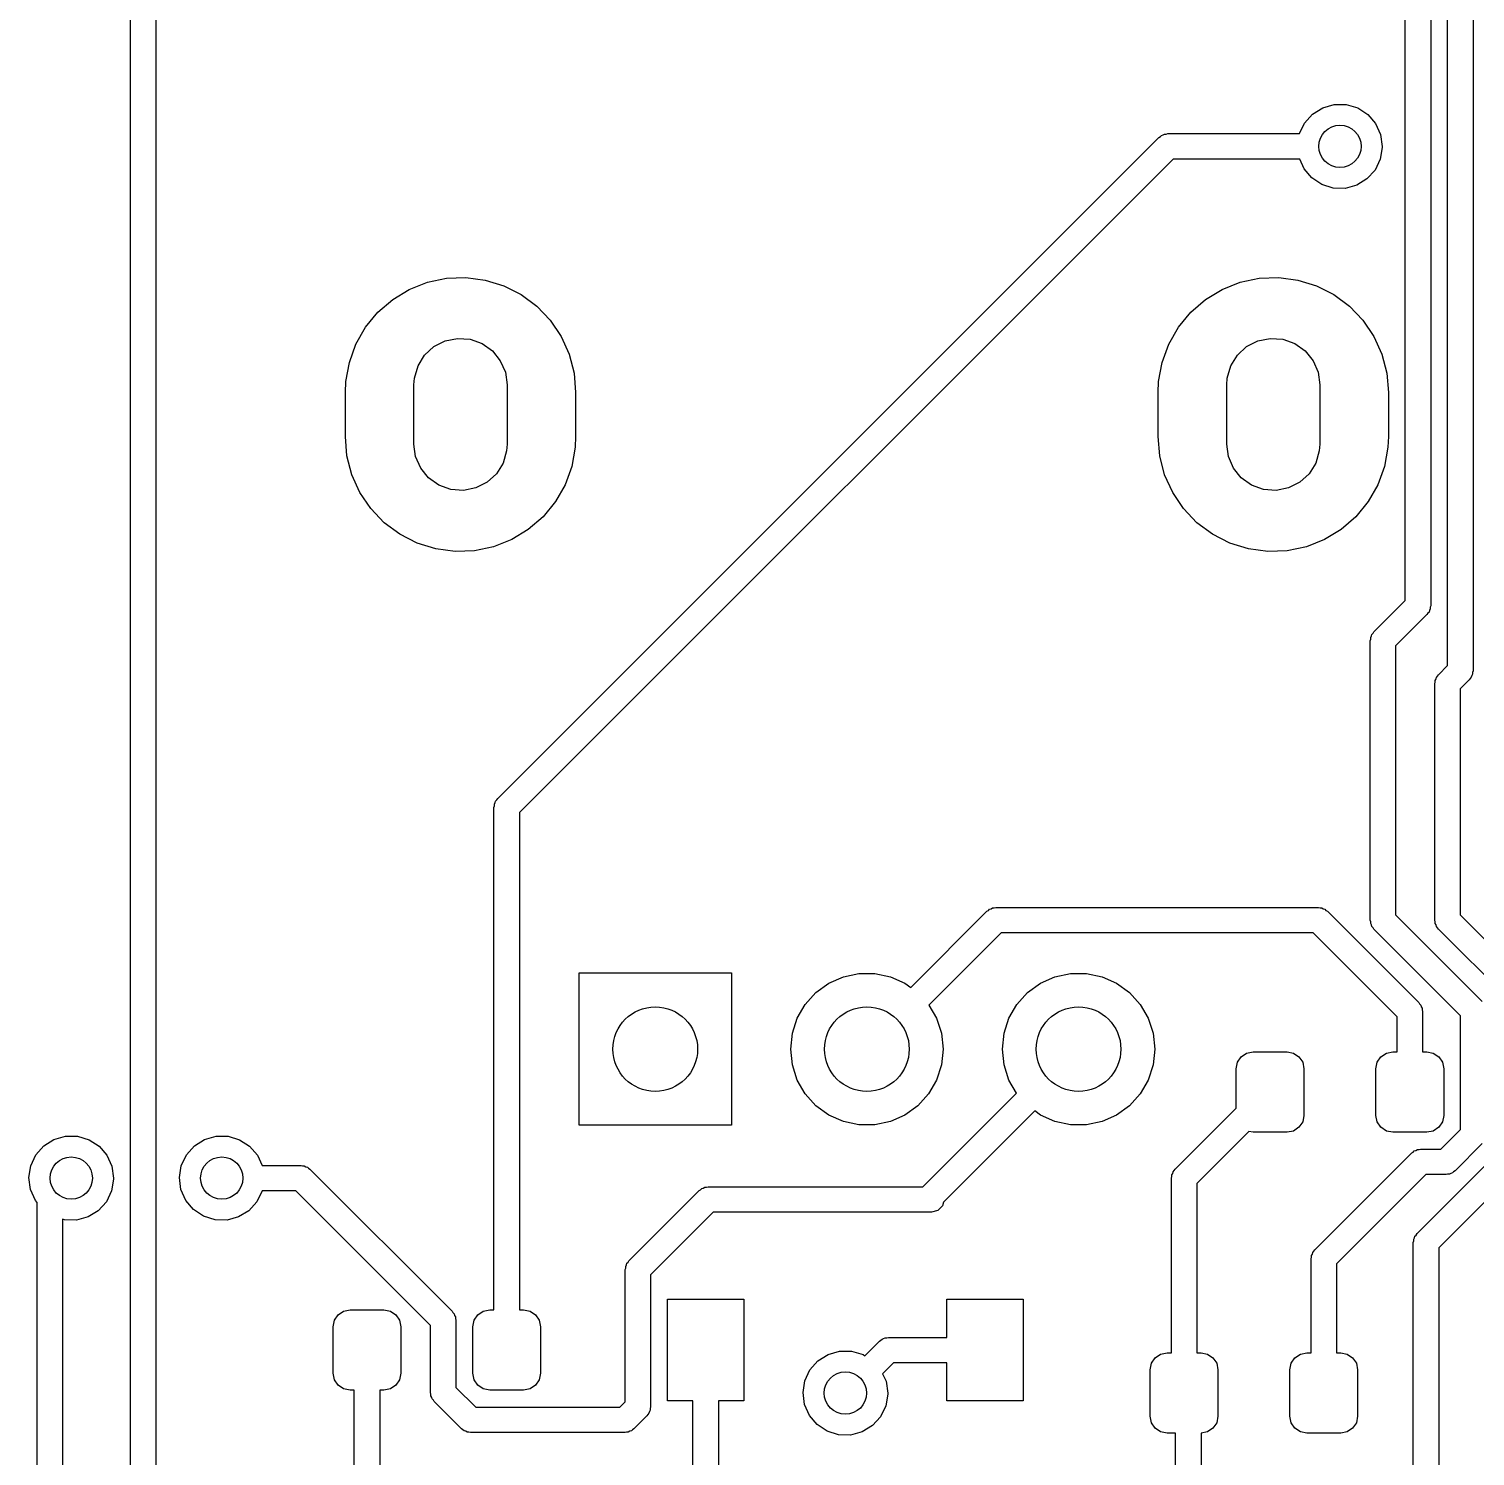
# Model space of a CAD drawing. Extents: x 123.2 to 169.8, y -142.4 to -48.3.
# Drawn here: x 123.2 to 140.28, y -112 to -95.13 of the extents above; entities that cross this region are included whole.
import ezdxf

# ---------------------------------------------------------------- set-up
doc = ezdxf.new("R2010")
doc.units = 0
doc.layers.add('BLACK', color=7, linetype='CONTINUOUS')

msp = doc.modelspace()

# ---------------------------------------------------------------- linework, layer by layer
at = {"layer": 'BLACK', "linetype": 'CONTINUOUS'}
for p, q in [((139.456, -101.886), (139.456, -85.438)), ((139.756, -85.5001), (139.756, -101.948)), ((124.397, -125.944), (124.397, -86.5096)), ((124.697, -86.51), (124.697, -125.882)), ((139.956, -102.656), (139.956, -91.5425)), ((140.256, -91.6046), (140.256, -102.718)), ((138.266, -96.2455), (138.36, -96.1392)), ((138.36, -96.1392), (138.48, -96.0636)), ((138.48, -96.0636), (138.616, -96.0246)), ((138.616, -96.0246), (138.758, -96.0255)), ((138.758, -96.0255), (138.894, -96.0661)), ((138.894, -96.0661), (139.013, -96.1432)), ((139.013, -96.1432), (139.105, -96.2506)), ((138.208, -96.37), (138.266, -96.2455)), ((139.105, -96.2506), (139.164, -96.3797)), ((128.735, -104.225), (136.546, -96.4139)), ((136.546, -96.4139), (136.563, -96.4041)), ((136.563, -96.4041), (136.577, -96.3901)), ((136.577, -96.3901), (136.596, -96.385)), ((136.596, -96.385), (136.613, -96.3751)), ((136.613, -96.3751), (136.633, -96.3751)), ((136.633, -96.3751), (136.652, -96.37)), ((136.652, -96.37), (138.208, -96.37)), ((139.164, -96.3797), (139.184, -96.52)), ((136.714, -96.67), (128.991, -104.393)), ((138.209, -96.67), (136.714, -96.67)), ((138.26, -96.7842), (138.209, -96.67)), ((139.16, -96.672), (139.099, -96.7996)), ((139.184, -96.5322), (139.16, -96.672)), ((139.184, -96.52), (139.184, -96.5322)), ((138.351, -96.8927), (138.26, -96.7842)), ((139.099, -96.7996), (139.003, -96.9047)), ((138.469, -96.9713), (138.351, -96.8927)), ((138.604, -97.0136), (138.469, -96.9713)), ((138.746, -97.0162), (138.604, -97.0136)), ((138.883, -96.9789), (138.746, -97.0162)), ((139.003, -96.9047), (138.883, -96.9789)), ((127.495, -98.3291), (127.691, -98.2098)), ((127.691, -98.2098), (127.905, -98.1254)), ((127.905, -98.1254), (128.13, -98.0781)), ((128.13, -98.0781), (128.36, -98.0695)), ((128.36, -98.0695), (128.588, -98.0997)), ((128.588, -98.0997), (128.808, -98.1679)), ((128.808, -98.1679), (129.013, -98.2721)), ((137.095, -98.3291), (137.291, -98.2098)), ((137.291, -98.2098), (137.505, -98.1254)), ((137.505, -98.1254), (137.73, -98.0781)), ((137.73, -98.0781), (137.96, -98.0695)), ((137.96, -98.0695), (138.188, -98.0997)), ((138.188, -98.0997), (138.408, -98.1679)), ((138.408, -98.1679), (138.613, -98.2721)), ((127.321, -98.4799), (127.495, -98.3291)), ((129.013, -98.2721), (129.197, -98.4094)), ((136.921, -98.4799), (137.095, -98.3291)), ((138.613, -98.2721), (138.797, -98.4094)), ((127.175, -98.6577), (127.321, -98.4799)), ((129.197, -98.4094), (129.356, -98.5758)), ((136.775, -98.6577), (136.921, -98.4799)), ((138.797, -98.4094), (138.956, -98.5758)), ((127.061, -98.8575), (127.175, -98.6577)), ((129.356, -98.5758), (129.484, -98.7666)), ((136.661, -98.8575), (136.775, -98.6577)), ((138.956, -98.5758), (139.084, -98.7666)), ((126.983, -99.0737), (127.061, -98.8575)), ((127.872, -98.9874), (127.982, -98.8864)), ((127.982, -98.8864), (128.115, -98.8186)), ((128.115, -98.8186), (128.261, -98.7891)), ((128.261, -98.7891), (128.41, -98.8)), ((128.41, -98.8), (128.551, -98.8506)), ((128.551, -98.8506), (128.673, -98.9371)), ((129.484, -98.7666), (129.579, -98.9763)), ((136.583, -99.0737), (136.661, -98.8575)), ((137.472, -98.9874), (137.582, -98.8864)), ((137.582, -98.8864), (137.715, -98.8186)), ((137.715, -98.8186), (137.861, -98.7891)), ((137.861, -98.7891), (138.01, -98.8)), ((138.01, -98.8), (138.151, -98.8506)), ((138.151, -98.8506), (138.273, -98.9371)), ((139.084, -98.7666), (139.179, -98.9763)), ((126.942, -99.3), (126.983, -99.0737)), ((127.794, -99.1143), (127.872, -98.9874)), ((128.673, -98.9371), (128.766, -99.0531)), ((128.766, -99.0531), (128.826, -99.1901)), ((129.579, -98.9763), (129.637, -99.1989)), ((136.542, -99.3), (136.583, -99.0737)), ((137.394, -99.1143), (137.472, -98.9874)), ((138.273, -98.9371), (138.366, -99.0531)), ((138.366, -99.0531), (138.426, -99.1901)), ((139.179, -98.9763), (139.237, -99.1989)), ((127.752, -99.2577), (127.794, -99.1143)), ((128.826, -99.1901), (128.846, -99.338)), ((129.637, -99.1989), (129.656, -99.428)), ((137.352, -99.2577), (137.394, -99.1143)), ((138.426, -99.1901), (138.446, -99.338)), ((139.237, -99.1989), (139.256, -99.428)), ((126.936, -99.428), (126.942, -99.3)), ((127.746, -99.338), (127.752, -99.2577)), ((127.746, -100.038), (127.746, -99.338)), ((128.846, -99.338), (128.846, -100.038)), ((136.536, -99.428), (136.542, -99.3)), ((137.346, -99.338), (137.352, -99.2577)), ((137.346, -100.038), (137.346, -99.338)), ((138.446, -99.338), (138.446, -100.038)), ((126.936, -99.948), (126.936, -99.428)), ((129.656, -99.428), (129.656, -99.948)), ((136.536, -99.948), (136.536, -99.428)), ((139.256, -99.428), (139.256, -99.948)), ((126.955, -100.177), (126.936, -99.948)), ((127.766, -100.186), (127.746, -100.038)), ((128.846, -100.038), (128.84, -100.118)), ((129.65, -100.076), (129.609, -100.302)), ((129.656, -99.948), (129.65, -100.076)), ((136.555, -100.177), (136.536, -99.948)), ((137.366, -100.186), (137.346, -100.038)), ((138.446, -100.038), (138.44, -100.118)), ((139.25, -100.076), (139.209, -100.302)), ((139.256, -99.948), (139.25, -100.076)), ((127.013, -100.4), (126.955, -100.177)), ((127.826, -100.323), (127.766, -100.186)), ((128.798, -100.262), (128.72, -100.389)), ((128.84, -100.118), (128.798, -100.262)), ((136.613, -100.4), (136.555, -100.177)), ((137.426, -100.323), (137.366, -100.186)), ((138.398, -100.262), (138.32, -100.389)), ((138.44, -100.118), (138.398, -100.262)), ((127.108, -100.609), (127.013, -100.4)), ((127.919, -100.439), (127.826, -100.323)), ((128.041, -100.525), (127.919, -100.439)), ((128.72, -100.389), (128.61, -100.49)), ((129.609, -100.302), (129.531, -100.518)), ((136.708, -100.609), (136.613, -100.4)), ((137.519, -100.439), (137.426, -100.323)), ((137.641, -100.525), (137.519, -100.439)), ((138.32, -100.389), (138.21, -100.49)), ((139.209, -100.302), (139.131, -100.518)), ((127.236, -100.8), (127.108, -100.609)), ((128.182, -100.576), (128.041, -100.525)), ((128.331, -100.587), (128.182, -100.576)), ((128.477, -100.557), (128.331, -100.587)), ((128.61, -100.49), (128.477, -100.557)), ((129.531, -100.518), (129.417, -100.718)), ((136.836, -100.8), (136.708, -100.609)), ((137.782, -100.576), (137.641, -100.525)), ((137.931, -100.587), (137.782, -100.576)), ((138.077, -100.557), (137.931, -100.587)), ((138.21, -100.49), (138.077, -100.557)), ((139.131, -100.518), (139.017, -100.718)), ((129.417, -100.718), (129.271, -100.896)), ((139.017, -100.718), (138.871, -100.896)), ((127.395, -100.967), (127.236, -100.8)), ((129.271, -100.896), (129.097, -101.047)), ((136.995, -100.967), (136.836, -100.8)), ((138.871, -100.896), (138.697, -101.047)), ((127.579, -101.104), (127.395, -100.967)), ((127.784, -101.208), (127.579, -101.104)), ((129.097, -101.047), (128.901, -101.166)), ((137.179, -101.104), (136.995, -100.967)), ((137.384, -101.208), (137.179, -101.104)), ((138.697, -101.047), (138.501, -101.166)), ((128.004, -101.276), (127.784, -101.208)), ((128.232, -101.306), (128.004, -101.276)), ((128.687, -101.251), (128.462, -101.298)), ((128.901, -101.166), (128.687, -101.251)), ((137.604, -101.276), (137.384, -101.208)), ((137.832, -101.306), (137.604, -101.276)), ((138.287, -101.251), (138.062, -101.298)), ((138.501, -101.166), (138.287, -101.251)), ((128.462, -101.298), (128.232, -101.306)), ((138.062, -101.298), (137.832, -101.306)), ((139.086, -102.256), (139.456, -101.886)), ((139.756, -101.948), (139.751, -101.967)), ((139.751, -101.967), (139.751, -101.987)), ((139.712, -102.054), (139.342, -102.424)), ((139.722, -102.037), (139.712, -102.054)), ((139.736, -102.023), (139.722, -102.037)), ((139.741, -102.004), (139.736, -102.023)), ((139.751, -101.987), (139.741, -102.004)), ((139.047, -102.323), (139.057, -102.306)), ((139.057, -102.306), (139.062, -102.287)), ((139.062, -102.287), (139.076, -102.273)), ((139.076, -102.273), (139.086, -102.256)), ((139.042, -102.362), (139.047, -102.343)), ((139.042, -105.664), (139.042, -102.362)), ((139.047, -102.343), (139.047, -102.323)), ((139.342, -102.424), (139.342, -105.602)), ((139.848, -102.764), (139.956, -102.656)), ((139.809, -102.831), (139.819, -102.814)), ((139.809, -102.851), (139.809, -102.831)), ((139.819, -102.814), (139.824, -102.795)), ((139.824, -102.795), (139.838, -102.781)), ((139.838, -102.781), (139.848, -102.764)), ((140.212, -102.825), (140.104, -102.932)), ((140.221, -102.807), (140.212, -102.825)), ((140.235, -102.793), (140.221, -102.807)), ((140.241, -102.774), (140.235, -102.793)), ((140.25, -102.757), (140.241, -102.774)), ((140.256, -102.718), (140.25, -102.738)), ((140.25, -102.738), (140.25, -102.757)), ((139.804, -102.87), (139.809, -102.851)), ((139.804, -105.664), (139.804, -102.87)), ((140.104, -102.932), (140.104, -105.602)), ((128.691, -104.331), (128.696, -104.312)), ((128.691, -110.269), (128.691, -104.331)), ((128.696, -104.292), (128.706, -104.275)), ((128.696, -104.312), (128.696, -104.292)), ((128.706, -104.275), (128.711, -104.256)), ((128.711, -104.256), (128.725, -104.242)), ((128.725, -104.242), (128.735, -104.225)), ((128.991, -104.393), (128.991, -110.269)), ((133.614, -106.458), (134.514, -105.558)), ((134.514, -105.558), (134.531, -105.548)), ((134.531, -105.548), (134.545, -105.534)), ((134.545, -105.534), (134.564, -105.529)), ((134.564, -105.529), (134.581, -105.519)), ((134.581, -105.519), (134.601, -105.519)), ((134.601, -105.519), (134.62, -105.514)), ((134.62, -105.514), (138.43, -105.514)), ((138.43, -105.514), (138.449, -105.519)), ((138.449, -105.519), (138.469, -105.519)), ((138.469, -105.519), (138.486, -105.529)), ((138.486, -105.529), (138.505, -105.534)), ((138.505, -105.534), (138.519, -105.548)), ((138.519, -105.548), (138.536, -105.558)), ((138.536, -105.558), (139.615, -106.637)), ((139.047, -105.683), (139.042, -105.664)), ((139.047, -105.703), (139.047, -105.683)), ((139.057, -105.72), (139.047, -105.703)), ((139.062, -105.739), (139.057, -105.72)), ((139.342, -105.602), (140.365, -106.625)), ((139.809, -105.683), (139.804, -105.664)), ((139.809, -105.703), (139.809, -105.683)), ((139.819, -105.72), (139.809, -105.703)), ((139.824, -105.739), (139.819, -105.72)), ((140.104, -105.602), (141.33, -106.828)), ((134.682, -105.814), (133.829, -106.667)), ((138.368, -105.814), (134.682, -105.814)), ((139.359, -106.805), (138.368, -105.814)), ((139.076, -105.753), (139.062, -105.739)), ((139.086, -105.77), (139.076, -105.753)), ((140.109, -106.793), (139.086, -105.77)), ((139.838, -105.753), (139.824, -105.739)), ((139.848, -105.77), (139.838, -105.753)), ((141.074, -106.996), (139.848, -105.77)), ((129.696, -108.088), (129.696, -106.288)), ((129.696, -106.288), (131.496, -106.288)), ((131.496, -106.288), (131.496, -108.088)), ((132.494, -106.519), (132.646, -106.409)), ((132.646, -106.409), (132.818, -106.332)), ((132.818, -106.332), (133.002, -106.293)), ((133.002, -106.293), (133.19, -106.293)), ((133.19, -106.293), (133.374, -106.332)), ((133.374, -106.332), (133.546, -106.409)), ((133.546, -106.409), (133.614, -106.458)), ((134.994, -106.519), (135.146, -106.409)), ((135.146, -106.409), (135.318, -106.332)), ((135.318, -106.332), (135.502, -106.293)), ((135.502, -106.293), (135.69, -106.293)), ((135.69, -106.293), (135.874, -106.332)), ((135.874, -106.332), (136.046, -106.409)), ((136.046, -106.409), (136.198, -106.519)), ((132.368, -106.659), (132.494, -106.519)), ((134.868, -106.659), (134.994, -106.519)), ((136.198, -106.519), (136.324, -106.659)), ((132.274, -106.822), (132.368, -106.659)), ((133.829, -106.667), (133.918, -106.822)), ((134.774, -106.822), (134.868, -106.659)), ((136.324, -106.659), (136.418, -106.822)), ((139.615, -106.637), (139.625, -106.654)), ((139.625, -106.654), (139.639, -106.668)), ((139.639, -106.668), (139.644, -106.687)), ((139.644, -106.687), (139.654, -106.704)), ((139.654, -106.704), (139.654, -106.724)), ((139.654, -106.724), (139.659, -106.743)), ((139.659, -106.743), (139.659, -107.221)), ((132.216, -107.001), (132.274, -106.822)), ((133.918, -106.822), (133.976, -107.001)), ((134.716, -107.001), (134.774, -106.822)), ((136.418, -106.822), (136.476, -107.001)), ((139.359, -107.221), (139.359, -106.805)), ((140.109, -108.137), (140.109, -106.793)), ((132.196, -107.188), (132.216, -107.001)), ((133.976, -107.001), (133.996, -107.188)), ((134.696, -107.188), (134.716, -107.001)), ((136.476, -107.001), (136.496, -107.188)), ((132.216, -107.375), (132.196, -107.188)), ((133.996, -107.188), (133.976, -107.375)), ((134.716, -107.375), (134.696, -107.188)), ((136.496, -107.188), (136.476, -107.375)), ((137.518, -107.28), (137.582, -107.236)), ((137.582, -107.236), (137.659, -107.221)), ((137.659, -107.221), (138.059, -107.221)), ((138.059, -107.221), (138.136, -107.236)), ((138.136, -107.236), (138.2, -107.28)), ((139.168, -107.28), (139.232, -107.236)), ((139.232, -107.236), (139.309, -107.221)), ((139.309, -107.221), (139.359, -107.221)), ((139.659, -107.221), (139.709, -107.221)), ((139.709, -107.221), (139.786, -107.236)), ((139.786, -107.236), (139.85, -107.28)), ((132.274, -107.554), (132.216, -107.375)), ((133.976, -107.375), (133.918, -107.554)), ((134.774, -107.554), (134.716, -107.375)), ((136.476, -107.375), (136.418, -107.554)), ((137.459, -107.421), (137.474, -107.344)), ((137.459, -107.884), (137.459, -107.421)), ((137.474, -107.344), (137.518, -107.28)), ((138.2, -107.28), (138.244, -107.344)), ((138.244, -107.344), (138.259, -107.421)), ((138.259, -107.421), (138.259, -107.971)), ((139.109, -107.421), (139.124, -107.344)), ((139.109, -107.971), (139.109, -107.421)), ((139.124, -107.344), (139.168, -107.28)), ((139.85, -107.28), (139.894, -107.344)), ((139.894, -107.344), (139.909, -107.421)), ((139.909, -107.421), (139.909, -107.971)), ((132.368, -107.717), (132.274, -107.554)), ((133.918, -107.554), (133.824, -107.717)), ((134.863, -107.709), (134.774, -107.554)), ((136.418, -107.554), (136.324, -107.717)), ((132.494, -107.857), (132.368, -107.717)), ((133.824, -107.717), (133.698, -107.857)), ((133.756, -108.816), (134.863, -107.709)), ((136.324, -107.717), (136.198, -107.857)), ((132.646, -107.967), (132.494, -107.857)), ((133.698, -107.857), (133.546, -107.967)), ((135.078, -107.918), (134, -108.996)), ((135.146, -107.967), (135.078, -107.918)), ((136.198, -107.857), (136.046, -107.967)), ((136.737, -108.606), (137.459, -107.884)), ((139.594, -109.368), (141.074, -107.888)), ((131.496, -108.088), (129.696, -108.088)), ((132.818, -108.044), (132.646, -107.967)), ((133.002, -108.083), (132.818, -108.044)), ((133.19, -108.083), (133.002, -108.083)), ((133.374, -108.044), (133.19, -108.083)), ((133.546, -107.967), (133.374, -108.044)), ((135.318, -108.044), (135.146, -107.967)), ((135.502, -108.083), (135.318, -108.044)), ((135.69, -108.083), (135.502, -108.083)), ((135.874, -108.044), (135.69, -108.083)), ((136.046, -107.967), (135.874, -108.044)), ((138.2, -108.112), (138.136, -108.156)), ((138.244, -108.048), (138.2, -108.112)), ((138.259, -107.971), (138.244, -108.048)), ((139.124, -108.048), (139.109, -107.971)), ((139.168, -108.112), (139.124, -108.048)), ((139.232, -108.156), (139.168, -108.112)), ((139.85, -108.112), (139.786, -108.156)), ((139.894, -108.048), (139.85, -108.112)), ((141.33, -108.056), (139.85, -109.536)), ((139.909, -107.971), (139.894, -108.048)), ((123.374, -108.331), (123.494, -108.256)), ((123.494, -108.256), (123.63, -108.217)), ((123.63, -108.217), (123.772, -108.217)), ((123.772, -108.217), (123.908, -108.258)), ((123.908, -108.258), (124.027, -108.335)), ((125.152, -108.331), (125.272, -108.256)), ((125.272, -108.256), (125.408, -108.217)), ((125.408, -108.217), (125.55, -108.217)), ((125.55, -108.217), (125.686, -108.258)), ((125.686, -108.258), (125.805, -108.335)), ((137.607, -108.161), (136.993, -108.774)), ((137.659, -108.171), (137.607, -108.161)), ((138.059, -108.171), (137.659, -108.171)), ((138.136, -108.156), (138.059, -108.171)), ((139.309, -108.171), (139.232, -108.156)), ((139.709, -108.171), (139.309, -108.171)), ((139.786, -108.156), (139.709, -108.171)), ((139.875, -108.371), (140.109, -108.137)), ((123.22, -108.566), (123.28, -108.437)), ((123.28, -108.437), (123.374, -108.331)), ((124.027, -108.335), (124.119, -108.443)), ((124.119, -108.443), (124.178, -108.572)), ((124.998, -108.566), (125.058, -108.437)), ((125.058, -108.437), (125.152, -108.331)), ((125.805, -108.335), (125.897, -108.443)), ((125.897, -108.443), (125.952, -108.562)), ((138.387, -109.559), (139.531, -108.415)), ((139.531, -108.415), (139.548, -108.405)), ((139.548, -108.405), (139.562, -108.391)), ((139.562, -108.391), (139.581, -108.386)), ((139.581, -108.386), (139.598, -108.376)), ((139.598, -108.376), (139.618, -108.376)), ((139.618, -108.376), (139.637, -108.371)), ((139.637, -108.371), (139.875, -108.371)), ((140.365, -108.305), (140.043, -108.627)), ((123.198, -108.706), (123.22, -108.566)), ((124.178, -108.572), (124.198, -108.712)), ((124.976, -108.706), (124.998, -108.566)), ((125.952, -108.562), (126.412, -108.562)), ((126.412, -108.562), (126.431, -108.567)), ((126.431, -108.567), (126.451, -108.567)), ((126.451, -108.567), (126.468, -108.577)), ((126.468, -108.577), (126.487, -108.582)), ((126.487, -108.582), (126.501, -108.596)), ((126.501, -108.596), (126.518, -108.606)), ((126.518, -108.606), (128.197, -110.285)), ((136.708, -108.656), (136.713, -108.637)), ((136.713, -108.637), (136.727, -108.623)), ((136.727, -108.623), (136.737, -108.606)), ((140.026, -108.637), (140.012, -108.651)), ((140.043, -108.627), (140.026, -108.637)), ((123.216, -108.846), (123.198, -108.706)), ((124.198, -108.724), (124.174, -108.864)), ((124.198, -108.712), (124.198, -108.724)), ((124.994, -108.846), (124.976, -108.706)), ((136.693, -108.712), (136.698, -108.693)), ((136.693, -110.777), (136.693, -108.712)), ((136.698, -108.673), (136.708, -108.656)), ((136.698, -108.693), (136.698, -108.673)), ((136.993, -108.774), (136.993, -110.777)), ((139.699, -108.671), (138.643, -109.727)), ((139.937, -108.671), (139.699, -108.671)), ((139.956, -108.666), (139.937, -108.671)), ((139.976, -108.666), (139.956, -108.666)), ((139.993, -108.656), (139.976, -108.666)), ((140.012, -108.651), (139.993, -108.656)), ((123.274, -108.976), (123.216, -108.846)), ((123.294, -109.001), (123.274, -108.976)), ((124.174, -108.864), (124.113, -108.992)), ((125.052, -108.976), (124.994, -108.846)), ((125.143, -109.085), (125.052, -108.976)), ((125.952, -108.864), (125.891, -108.992)), ((125.953, -108.862), (125.952, -108.864)), ((126.35, -108.862), (125.953, -108.862)), ((127.941, -110.453), (126.35, -108.862)), ((130.286, -109.688), (131.114, -108.86)), ((131.114, -108.86), (131.131, -108.85)), ((131.131, -108.85), (131.145, -108.836)), ((131.145, -108.836), (131.164, -108.831)), ((131.164, -108.831), (131.181, -108.821)), ((131.181, -108.821), (131.201, -108.821)), ((131.201, -108.821), (131.22, -108.816)), ((131.22, -108.816), (133.756, -108.816)), ((123.294, -136.683), (123.294, -109.001)), ((124.017, -109.097), (123.897, -109.171)), ((124.113, -108.992), (124.017, -109.097)), ((125.261, -109.163), (125.143, -109.085)), ((125.795, -109.097), (125.675, -109.171)), ((125.891, -108.992), (125.795, -109.097)), ((131.282, -109.116), (130.542, -109.856)), ((133.858, -109.116), (131.282, -109.116)), ((133.933, -109.096), (133.858, -109.116)), ((133.988, -109.041), (133.933, -109.096)), ((134, -108.996), (133.988, -109.041)), ((123.618, -109.206), (123.594, -109.198)), ((123.594, -109.198), (123.594, -136.621)), ((123.76, -109.208), (123.618, -109.206)), ((123.897, -109.171), (123.76, -109.208)), ((125.396, -109.206), (125.261, -109.163)), ((125.538, -109.208), (125.396, -109.206)), ((125.675, -109.171), (125.538, -109.208)), ((139.55, -109.474), (139.555, -109.455)), ((139.55, -116.596), (139.55, -109.474)), ((139.555, -109.435), (139.565, -109.418)), ((139.555, -109.455), (139.555, -109.435)), ((139.565, -109.418), (139.57, -109.399)), ((139.57, -109.399), (139.584, -109.385)), ((139.584, -109.385), (139.594, -109.368)), ((138.343, -109.665), (138.348, -109.646)), ((138.343, -110.777), (138.343, -109.665)), ((138.348, -109.626), (138.358, -109.609)), ((138.348, -109.646), (138.348, -109.626)), ((138.358, -109.609), (138.363, -109.59)), ((138.363, -109.59), (138.377, -109.576)), ((138.377, -109.576), (138.387, -109.559)), ((139.85, -109.536), (139.85, -116.534)), ((130.242, -109.794), (130.247, -109.775)), ((130.242, -111.354), (130.242, -109.794)), ((130.247, -109.755), (130.257, -109.738)), ((130.247, -109.775), (130.247, -109.755)), ((130.257, -109.738), (130.262, -109.719)), ((130.262, -109.719), (130.276, -109.705)), ((130.276, -109.705), (130.286, -109.688)), ((138.643, -109.727), (138.643, -110.777)), ((130.542, -109.856), (130.542, -111.416)), ((130.742, -111.344), (130.742, -110.144)), ((130.742, -110.144), (131.642, -110.144)), ((131.642, -110.144), (131.642, -111.344)), ((134.042, -110.594), (134.042, -110.144)), ((134.042, -110.144), (134.942, -110.144)), ((134.942, -110.144), (134.942, -111.344)), ((126.806, -110.392), (126.85, -110.328)), ((126.85, -110.328), (126.914, -110.284)), ((126.914, -110.284), (126.991, -110.269)), ((126.991, -110.269), (127.391, -110.269)), ((127.391, -110.269), (127.468, -110.284)), ((127.468, -110.284), (127.532, -110.328)), ((127.532, -110.328), (127.576, -110.392)), ((128.197, -110.285), (128.207, -110.302)), ((128.207, -110.302), (128.221, -110.316)), ((128.221, -110.316), (128.226, -110.335)), ((128.226, -110.335), (128.236, -110.352)), ((128.456, -110.392), (128.5, -110.328)), ((128.5, -110.328), (128.564, -110.284)), ((128.564, -110.284), (128.641, -110.269)), ((128.641, -110.269), (128.691, -110.269)), ((128.991, -110.269), (129.041, -110.269)), ((129.041, -110.269), (129.118, -110.284)), ((129.118, -110.284), (129.182, -110.328)), ((129.182, -110.328), (129.226, -110.392)), ((126.791, -110.469), (126.806, -110.392)), ((126.791, -111.019), (126.791, -110.469)), ((127.576, -110.392), (127.591, -110.469)), ((127.591, -110.469), (127.591, -111.019)), ((127.941, -111.247), (127.941, -110.453)), ((128.236, -110.352), (128.236, -110.372)), ((128.236, -110.372), (128.241, -110.391)), ((128.241, -110.391), (128.241, -111.185)), ((128.441, -110.469), (128.456, -110.392)), ((128.441, -111.019), (128.441, -110.469)), ((129.226, -110.392), (129.241, -110.469)), ((129.241, -110.469), (129.241, -111.019)), ((133.071, -110.811), (133.244, -110.638)), ((133.244, -110.638), (133.261, -110.628)), ((133.261, -110.628), (133.275, -110.614)), ((133.275, -110.614), (133.294, -110.609)), ((133.294, -110.609), (133.311, -110.599)), ((133.311, -110.599), (133.331, -110.599)), ((133.331, -110.599), (133.35, -110.594)), ((133.35, -110.594), (134.042, -110.594)), ((132.518, -110.871), (132.638, -110.796)), ((132.638, -110.796), (132.774, -110.757)), ((132.774, -110.757), (132.916, -110.757)), ((132.916, -110.757), (133.052, -110.798)), ((133.052, -110.798), (133.071, -110.811)), ((136.458, -110.9), (136.502, -110.836)), ((136.502, -110.836), (136.566, -110.792)), ((136.566, -110.792), (136.643, -110.777)), ((136.643, -110.777), (136.693, -110.777)), ((136.993, -110.777), (137.043, -110.777)), ((137.043, -110.777), (137.12, -110.792)), ((137.12, -110.792), (137.184, -110.836)), ((137.184, -110.836), (137.228, -110.9)), ((138.108, -110.9), (138.152, -110.836)), ((138.152, -110.836), (138.216, -110.792)), ((138.216, -110.792), (138.293, -110.777)), ((138.293, -110.777), (138.343, -110.777)), ((138.643, -110.777), (138.693, -110.777)), ((138.693, -110.777), (138.77, -110.792)), ((138.77, -110.792), (138.834, -110.836)), ((138.834, -110.836), (138.878, -110.9)), ((126.806, -111.096), (126.791, -111.019)), ((127.591, -111.019), (127.576, -111.096)), ((128.456, -111.096), (128.441, -111.019)), ((129.241, -111.019), (129.226, -111.096)), ((132.364, -111.106), (132.424, -110.977)), ((132.424, -110.977), (132.518, -110.871)), ((133.412, -110.894), (133.282, -111.024)), ((133.282, -111.024), (133.322, -111.112)), ((134.042, -110.894), (133.412, -110.894)), ((134.042, -111.344), (134.042, -110.894)), ((136.443, -110.977), (136.458, -110.9)), ((136.443, -111.527), (136.443, -110.977)), ((137.228, -110.9), (137.243, -110.977)), ((137.243, -110.977), (137.243, -111.527)), ((138.093, -110.977), (138.108, -110.9)), ((138.093, -111.527), (138.093, -110.977)), ((138.878, -110.9), (138.893, -110.977)), ((138.893, -110.977), (138.893, -111.527)), ((126.85, -111.16), (126.806, -111.096)), ((126.914, -111.204), (126.85, -111.16)), ((127.532, -111.16), (127.468, -111.204)), ((127.576, -111.096), (127.532, -111.16)), ((128.241, -111.185), (128.475, -111.419)), ((128.5, -111.16), (128.456, -111.096)), ((128.564, -111.204), (128.5, -111.16)), ((129.182, -111.16), (129.118, -111.204)), ((129.226, -111.096), (129.182, -111.16)), ((132.342, -111.246), (132.364, -111.106)), ((133.322, -111.112), (133.342, -111.252)), ((126.991, -111.219), (126.914, -111.204)), ((127.041, -111.219), (126.991, -111.219)), ((127.041, -113.03), (127.041, -111.219)), ((127.391, -111.219), (127.341, -111.219)), ((127.341, -111.219), (127.341, -112.968)), ((127.468, -111.204), (127.391, -111.219)), ((127.946, -111.266), (127.941, -111.247)), ((127.946, -111.286), (127.946, -111.266)), ((127.956, -111.303), (127.946, -111.286)), ((127.961, -111.322), (127.956, -111.303)), ((127.975, -111.336), (127.961, -111.322)), ((127.985, -111.353), (127.975, -111.336)), ((128.307, -111.675), (127.985, -111.353)), ((128.641, -111.219), (128.564, -111.204)), ((129.041, -111.219), (128.641, -111.219)), ((129.118, -111.204), (129.041, -111.219)), ((130.177, -111.419), (130.242, -111.354)), ((131.042, -111.344), (130.742, -111.344)), ((131.042, -113.954), (131.042, -111.344)), ((131.642, -111.344), (131.342, -111.344)), ((131.342, -111.344), (131.342, -113.954)), ((132.36, -111.386), (132.342, -111.246)), ((133.342, -111.264), (133.318, -111.404)), ((133.342, -111.252), (133.342, -111.264)), ((134.942, -111.344), (134.042, -111.344)), ((128.475, -111.419), (130.177, -111.419)), ((130.498, -111.522), (130.345, -111.675)), ((130.508, -111.505), (130.498, -111.522)), ((130.522, -111.491), (130.508, -111.505)), ((130.527, -111.472), (130.522, -111.491)), ((130.537, -111.455), (130.527, -111.472)), ((130.542, -111.416), (130.537, -111.435)), ((130.537, -111.435), (130.537, -111.455)), ((132.418, -111.516), (132.36, -111.386)), ((132.509, -111.625), (132.418, -111.516)), ((133.257, -111.532), (133.161, -111.637)), ((133.318, -111.404), (133.257, -111.532)), ((136.458, -111.604), (136.443, -111.527)), ((137.243, -111.527), (137.228, -111.604)), ((138.108, -111.604), (138.093, -111.527)), ((138.893, -111.527), (138.878, -111.604)), ((128.324, -111.685), (128.307, -111.675)), ((128.338, -111.699), (128.324, -111.685)), ((128.357, -111.704), (128.338, -111.699)), ((128.374, -111.714), (128.357, -111.704)), ((128.394, -111.714), (128.374, -111.714)), ((128.413, -111.719), (128.394, -111.714)), ((130.258, -111.714), (130.239, -111.719)), ((130.278, -111.714), (130.258, -111.714)), ((130.295, -111.704), (130.278, -111.714)), ((130.314, -111.699), (130.295, -111.704)), ((130.328, -111.685), (130.314, -111.699)), ((130.345, -111.675), (130.328, -111.685)), ((132.627, -111.703), (132.509, -111.625)), ((132.762, -111.746), (132.627, -111.703)), ((133.041, -111.711), (132.904, -111.748)), ((133.161, -111.637), (133.041, -111.711)), ((136.502, -111.668), (136.458, -111.604)), ((136.566, -111.712), (136.502, -111.668)), ((136.643, -111.727), (136.566, -111.712)), ((137.12, -111.712), (137.043, -111.727)), ((137.184, -111.668), (137.12, -111.712)), ((137.228, -111.604), (137.184, -111.668)), ((138.152, -111.668), (138.108, -111.604)), ((138.216, -111.712), (138.152, -111.668)), ((138.293, -111.727), (138.216, -111.712)), ((138.77, -111.712), (138.693, -111.727)), ((138.834, -111.668), (138.77, -111.712)), ((138.878, -111.604), (138.834, -111.668)), ((130.239, -111.719), (128.413, -111.719)), ((132.904, -111.748), (132.762, -111.746)), ((136.743, -111.727), (136.643, -111.727)), ((136.743, -113.825), (136.743, -111.727)), ((137.043, -111.727), (137.043, -113.825)), ((138.693, -111.727), (138.293, -111.727))]:
    msp.add_line(p, q, dxfattribs=at)
at = {"layer": 'BLACK'}
for centre, radius in [((138.684, -96.52), 0.25), ((130.596, -107.188), 0.5), ((133.096, -107.188), 0.5), ((135.596, -107.188), 0.5), ((123.698, -108.712), 0.25), ((125.476, -108.712), 0.25), ((132.842, -111.252), 0.25)]:
    msp.add_circle(centre, radius, dxfattribs=at)

doc.saveas('drawing.dxf')
